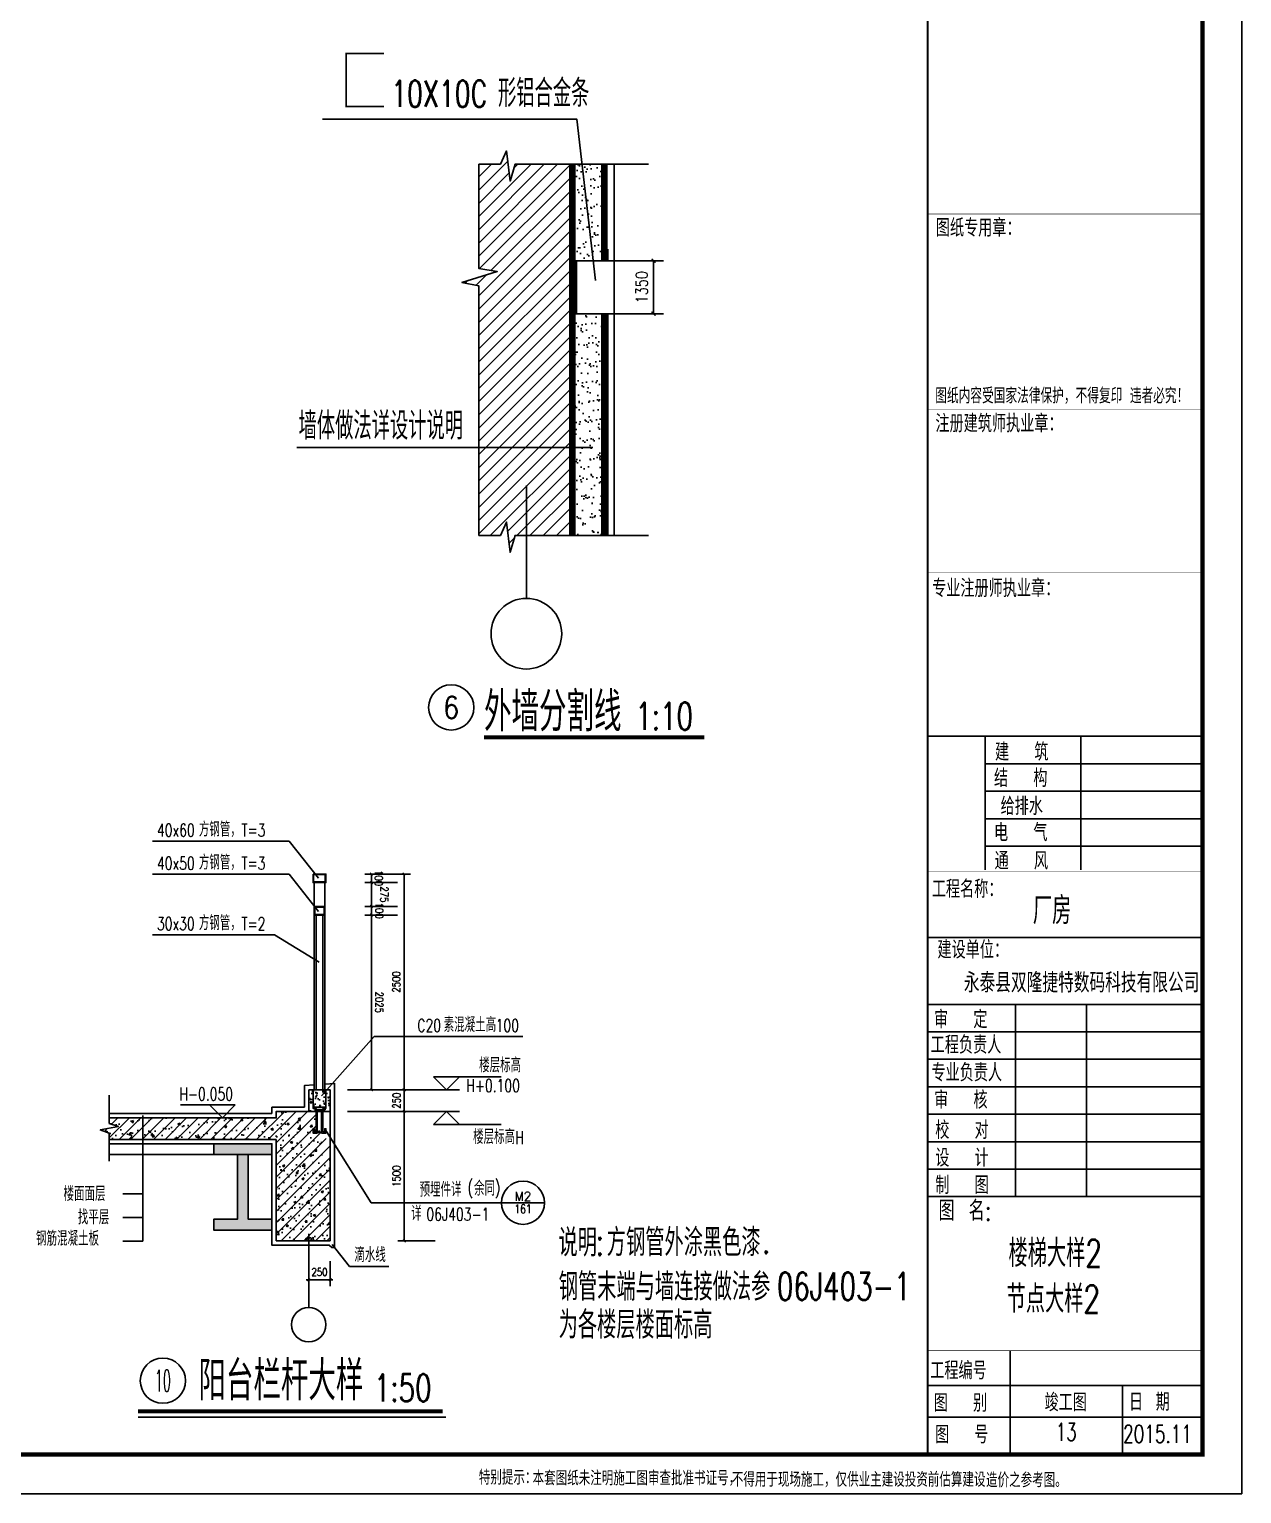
# Model space of a CAD drawing. Header units: millimetres. Extents: x 591771 to 1936534, y -622016 to 355666.
# Drawn here: x 744677 to 775561, y 99942 to 137261 of the extents above; entities that cross this region are included whole.
import ezdxf
from ezdxf.enums import TextEntityAlignment as Align

# ---------------------------------------------------------------- set-up
doc = ezdxf.new("R2010")
doc.units = ezdxf.units.MM
doc.header["$LTSCALE"] = 80
for name, color, linetype in [('\\M+5B4F3\\M+5D1F9\\M+5CCEE\\M+5B3E4', 9, 'Continuous'), ('\\M+5BDA8-\\M+5B3DF\\M+5B4E7', 3, 'Continuous'), ('\\M+5C0B8\\M+5B8CB', 6, 'Continuous'), ('\\M+5C1A2\\M+5C3E6\\M+5CFDF\\M+5CCF51', 7, 'Continuous'), ('\\M+5CDBC\\M+5BFF2', 252, 'Continuous'), ('AXIS', 3, 'Continuous'), ('AXIS_TEXT', 7, 'Continuous'), ('COLUMN', 2, 'Continuous'), ('DIM_ELEV', 3, 'Continuous'), ('DIM_LEAD', 3, 'Continuous'), ('DIM_SYMB', 3, 'Continuous'), ('HZ', 2, 'Continuous'), ('LABEL$', 3, 'Continuous'), ('PUB_TEXT', 7, 'Continuous'), ('WALL', 31, 'Continuous'), ('WINDOW_TEXT', 7, 'Continuous')]:
    doc.layers.add(name, color=color, linetype=linetype)
doc.styles.add('_HZTXT', font='txt.shx', dxfattribs={"width": 0.8, "bigfont": 'hztxt.shx'})
doc.styles.add('_TCH_DIM', font='SIMPLEX', dxfattribs={"bigfont": 'GBCBIG'})
doc.styles.add('COMPLEX', font='COMPLEX')
doc.styles.add('DIM_FONT', font='SIMPLEX.shx', dxfattribs={"width": 0.8})
doc.styles.add('HZ129', font='romans', dxfattribs={"width": 0.7, "height": 450, "bigfont": 'hz129.shx'})
doc.styles.add('TKZ', font='tssdeng.shx', dxfattribs={"width": 0.7, "bigfont": 'tssdchn.shx'})
doc.dimstyles.new('DIMN', dxfattribs={"dimtxt": 300, "dimasz": 100, "dimexe": 250, "dimexo": 300, "dimgap": 150, "dimtad": 1, "dimdec": 0, "dimzin": 0, "dimdsep": 46, "dimtxsty": 'DIM_FONT', "dimblk": 'ARCHTICK', "dimcen": 0.09, "dimclrt": 7, "dimazin": 2, "dimtfac": 1, "dimtdec": 0, "dimtix": 1, "dimtmove": 2, "dimatfit": 3, "dimldrblk": 'ARCHTICK', "dimfxl": 0, "dimtolj": 1, "dimtzin": 0, "dimarcsym": 0})
doc.dimstyles.new('DIMN30', dxfattribs={"dimscale": 0.3, "dimtxt": 300, "dimasz": 100, "dimexe": 250, "dimexo": 300, "dimgap": 150, "dimtad": 1, "dimdec": 0, "dimzin": 0, "dimdsep": 46, "dimtxsty": 'DIM_FONT', "dimblk": 'ARCHTICK', "dimcen": 0.09, "dimclrt": 7, "dimazin": 2, "dimtfac": 1, "dimtdec": 0, "dimtix": 1, "dimtmove": 2, "dimatfit": 3, "dimldrblk": 'ARCHTICK', "dimfxl": 0, "dimtolj": 1, "dimtzin": 0, "dimarcsym": 0})
pattern_1 = [(45, (-1463785.65, 1059351), (-66.2912607, 66.2912607), []), (50, (-1463785.65, 1059351), (268.972568, -23.53205), [28.125, -309.375]), (-5, (-1463785.65, 1059351), (-52.03175, 282.07205), [22.5, -247.5]), (100.4514, (-1463763.24, 1059349.04), (216.941018, 258.539828), [23.90257, -262.928292]), (46.1842, (-1463785.65, 1059426), (400.215393, -62.06963), [42.1875, -464.0625]), (96.6356, (-1463752.3, 1059420.83), (350.498515, 365.2942), [35.85386, -394.392375]), (-8.8158, (-1463785.65, 1059426), (350.49823, 365.294475), [33.75, -371.25]), (21, (-1463748.15, 1059407.25), (223.840145, -150.982084), [28.125, -309.375]), (-34, (-1463748.15, 1059407.25), (91.24325, 271.931267), [22.5, -247.5]), (71.4514, (-1463729.5, 1059394.67), (315.083486, 120.948936), [23.90257, -262.928292]), (37.5, (-1463785.65, 1059351), (4.5599457, 124.835195), [0, -244.5, 0, -251.25, 0, -248.4375]), (7.5, (-1463785.65, 1059351), (98.6510765, 147.904392), [0, -143.25, 0, -238.875, 0, -94.6875]), (-32.5, (-1463869.28, 1059351), (200.1834136, -8.458077), [0, -93.75, 0, -292.5, 0, -388.125]), (-42.5, (-1463906.78, 1059351), (218.694814, 37.539368), [0, -121.875, 0, -194.25, 0, -275.625])]

# ---------------------------------------------------------------- blocks, each defined once
blk = doc.blocks.new('A$C158D6705')
at = {"layer": '\\M+5CDBC\\M+5BFF2', "color": 2, "style": 'TKZ', "width": 0.8}
blk.add_text('图纸内容受国家法律保护，不得复印 违者必究！', height=392.04, dxfattribs=at).set_placement((-47, 56))
blk = doc.blocks.new('_ArchTick')
at = {"color": 0, "linetype": 'ByBlock', "const_width": 0.4}
blk.add_lwpolyline([(-0.5, -0.5), (0.5, 0.5)], dxfattribs=at)
blk = doc.blocks.new('*D817')
at = {"layer": '\\M+5BDA8-\\M+5B3DF\\M+5B4E7', "color": 0, "lineweight": -2, "transparency": 16777216}
for p, q in [((703981, 116099), (705230, 116099)), ((704980, 114749), (704980, 116099)), ((703981, 114749), (705230, 114749))]:
    blk.add_line(p, q, dxfattribs=at)
at = {"layer": 'Defpoints', "color": 0, "transparency": 16777216}
for p in [(703681, 116099), (704980, 116099), (703681, 114749)]:
    blk.add_point(p, dxfattribs=at)
at = {"layer": '\\M+5BDA8-\\M+5B3DF\\M+5B4E7', "color": 0, "lineweight": -2, "transparency": 16777216, "xscale": 100, "yscale": 100, "zscale": 100}
for p, rotation in [((704980, 116099), 90), ((704980, 114749), 270)]:
    blk.add_blockref('_ArchTick', p, dxfattribs=dict(at, rotation=rotation))
at = {"layer": '\\M+5BDA8-\\M+5B3DF\\M+5B4E7', "color": 7, "transparency": 16777216, "insert": (704680, 115424), "char_height": 300, "attachment_point": 5, "rotation": 90, "style": 'DIM_FONT'}
blk.add_mtext('\\A1;1350', dxfattribs=at)
blk = doc.blocks.new('A$C4C590835')
blk.add_hatch(color=256).paths.add_polyline_path([(160, 350), (270, 350), (270, 400), (0, 400), (0, 350), (110, 350), (110, 50), (0, 50), (0, 0), (270, 0), (270, 50), (160, 50)])
at = {"layer": 'COLUMN'}
blk.add_lwpolyline([(0, 350), (0, 400), (270, 400), (270, 350), (160, 350), (160, 50), (270, 50), (270, 0), (0, 0), (0, 50), (110, 50), (110, 350), (0, 350)], close=True, dxfattribs=at)
blk = doc.blocks.new('A$C3BB51D77')
blk.add_hatch(color=256).paths.add_polyline_path([(40, 108), (40, 0), (60, 0), (60, 20), (54, 20), (54, 6), (46, 6), (46, 114), (60, 114), (60, 120), (0, 120), (0, 114), (14, 114), (14, 6), (6, 6), (6, 20), (0, 20), (0, 0), (20, 0), (20, 108)])
blk.add_lwpolyline([(46, 114), (60, 114), (60, 120), (0, 120), (0, 114), (14, 114), (14, 6), (6, 6), (6, 20), (0, 20), (0, 0), (20, 0), (20, 108), (40, 108), (40, 0), (60, 0), (60, 20), (54, 20), (54, 6), (46, 6)], close=True)
blk = doc.blocks.new('_AXISO')
blk.add_circle((0, 0), 0.5)
at = {"layer": 'AXIS_TEXT', "style": 'COMPLEX'}
blk.add_attdef('A', text='', height=0.56, dxfattribs=at).set_placement((-0.25, -0.28), (0.25, -0.28), align=Align.FIT)
blk = doc.blocks.new('*D807')
at = {"layer": '\\M+5BDA8-\\M+5B3DF\\M+5B4E7', "color": 0, "lineweight": -2, "transparency": 16777216}
for p, q in [((731739, 82753), (731308, 82753)), ((731383, 81253), (731383, 82753)), ((731739, 81253), (731308, 81253))]:
    blk.add_line(p, q, dxfattribs=at)
at = {"layer": 'Defpoints', "color": 0, "transparency": 16777216}
for p in [(731383, 82753), (731829, 82753), (731829, 81253)]:
    blk.add_point(p, dxfattribs=at)
at = {"layer": '\\M+5BDA8-\\M+5B3DF\\M+5B4E7', "color": 0, "lineweight": -2, "transparency": 16777216, "xscale": 30, "yscale": 30, "zscale": 30}
for p, rotation in [((731383, 82753), 90), ((731383, 81253), 270)]:
    blk.add_blockref('_ArchTick', p, dxfattribs=dict(at, rotation=rotation))
at = {"layer": '\\M+5BDA8-\\M+5B3DF\\M+5B4E7', "color": 7, "transparency": 16777216, "insert": (731293, 82003), "char_height": 90, "attachment_point": 5, "rotation": 90, "style": 'DIM_FONT'}
blk.add_mtext('\\A1;1500', dxfattribs=at)
blk = doc.blocks.new('*D808')
at = {"layer": '\\M+5BDA8-\\M+5B3DF\\M+5B4E7', "color": 0, "lineweight": -2, "transparency": 16777216}
for p, q in [((730276, 81020), (730276, 80728)), ((730526, 81020), (730526, 80728)), ((730276, 80803), (730246, 80803)), ((730276, 80803), (730526, 80803)), ((730526, 80803), (730556, 80803))]:
    blk.add_line(p, q, dxfattribs=at)
at = {"layer": 'Defpoints', "color": 0, "transparency": 16777216}
for p in [(730276, 81110), (730526, 81110), (730526, 80803)]:
    blk.add_point(p, dxfattribs=at)
at = {"layer": '\\M+5BDA8-\\M+5B3DF\\M+5B4E7', "color": 0, "lineweight": -2, "transparency": 16777216, "xscale": 30, "yscale": 30, "zscale": 30}
blk.add_blockref('_ArchTick', (730276, 80803), dxfattribs=at)
at = {"layer": '\\M+5BDA8-\\M+5B3DF\\M+5B4E7', "color": 0, "lineweight": -2, "transparency": 16777216, "xscale": 30, "yscale": 30, "zscale": 30, "rotation": 180}
blk.add_blockref('_ArchTick', (730526, 80803), dxfattribs=at)
at = {"layer": '\\M+5BDA8-\\M+5B3DF\\M+5B4E7', "color": 7, "transparency": 16777216, "insert": (730401, 80893), "char_height": 90, "attachment_point": 5, "style": 'DIM_FONT'}
blk.add_mtext('\\A1;250', dxfattribs=at)
blk = doc.blocks.new('*D809')
at = {"layer": '\\M+5BDA8-\\M+5B3DF\\M+5B4E7', "color": 0, "lineweight": -2, "transparency": 16777216}
for p, q in [((731383, 83003), (731383, 83033)), ((731383, 82753), (731383, 83003)), ((731421, 83003), (731458, 83003)), ((731383, 82753), (731383, 82723)), ((731421, 82753), (731458, 82753))]:
    blk.add_line(p, q, dxfattribs=at)
at = {"layer": 'Defpoints', "color": 0, "transparency": 16777216}
for p in [(731331, 83003), (731383, 83003), (731331, 82753)]:
    blk.add_point(p, dxfattribs=at)
at = {"layer": '\\M+5BDA8-\\M+5B3DF\\M+5B4E7', "color": 0, "lineweight": -2, "transparency": 16777216, "xscale": 30, "yscale": 30, "zscale": 30}
for p, rotation in [((731383, 83003), 270), ((731383, 82753), 90)]:
    blk.add_blockref('_ArchTick', p, dxfattribs=dict(at, rotation=rotation))
at = {"layer": '\\M+5BDA8-\\M+5B3DF\\M+5B4E7', "color": 7, "transparency": 16777216, "insert": (731293, 82878), "char_height": 90, "attachment_point": 5, "rotation": 90, "style": 'DIM_FONT'}
blk.add_mtext('\\A1;250', dxfattribs=at)
blk = doc.blocks.new('*D810')
at = {"layer": '\\M+5BDA8-\\M+5B3DF\\M+5B4E7', "color": 0, "lineweight": -2, "transparency": 16777216}
for p, q in [((731281, 85503), (731455, 85503)), ((731380, 83003), (731380, 85503)), ((731281, 83003), (731455, 83003))]:
    blk.add_line(p, q, dxfattribs=at)
at = {"layer": 'Defpoints', "color": 0, "transparency": 16777216}
for p in [(731191, 85503), (731380, 85503), (731191, 83003)]:
    blk.add_point(p, dxfattribs=at)
at = {"layer": '\\M+5BDA8-\\M+5B3DF\\M+5B4E7', "color": 0, "lineweight": -2, "transparency": 16777216, "xscale": 30, "yscale": 30, "zscale": 30}
for p, rotation in [((731380, 85503), 90), ((731380, 83003), 270)]:
    blk.add_blockref('_ArchTick', p, dxfattribs=dict(at, rotation=rotation))
at = {"layer": '\\M+5BDA8-\\M+5B3DF\\M+5B4E7', "color": 7, "transparency": 16777216, "insert": (731290, 84253), "char_height": 90, "attachment_point": 5, "rotation": 90, "style": 'DIM_FONT'}
blk.add_mtext('\\A1;2500', dxfattribs=at)
blk = doc.blocks.new('*D811')
at = {"layer": '\\M+5BDA8-\\M+5B3DF\\M+5B4E7', "color": 0, "lineweight": -2, "transparency": 16777216}
for p, q in [((731304, 85028), (730928, 85028)), ((731003, 83003), (731003, 85028)), ((731304, 83003), (730928, 83003))]:
    blk.add_line(p, q, dxfattribs=at)
at = {"layer": 'Defpoints', "color": 0, "transparency": 16777216}
for p in [(731003, 85028), (731394, 85028), (731394, 83003)]:
    blk.add_point(p, dxfattribs=at)
at = {"layer": '\\M+5BDA8-\\M+5B3DF\\M+5B4E7', "color": 0, "lineweight": -2, "transparency": 16777216, "xscale": 30, "yscale": 30, "zscale": 30}
for p, rotation in [((731003, 85028), 90.0051402754253), ((731003, 83003), 270.0051402754253)]:
    blk.add_blockref('_ArchTick', p, dxfattribs=dict(at, rotation=rotation))
at = {"layer": '\\M+5BDA8-\\M+5B3DF\\M+5B4E7', "color": 7, "transparency": 16777216, "insert": (731093, 84016), "char_height": 90, "attachment_point": 5, "rotation": 270.0051, "style": 'DIM_FONT'}
blk.add_mtext('\\A1;2025', dxfattribs=at)
blk = doc.blocks.new('*D812')
at = {"layer": '\\M+5BDA8-\\M+5B3DF\\M+5B4E7', "color": 0, "lineweight": -2, "transparency": 16777216}
for p, q in [((731003, 85128), (731003, 85158)), ((731304, 85128), (730928, 85128)), ((731304, 85028), (730928, 85028)), ((731003, 85028), (731003, 85128)), ((731003, 85028), (731003, 84998))]:
    blk.add_line(p, q, dxfattribs=at)
at = {"layer": 'Defpoints', "color": 0, "transparency": 16777216}
for p in [(731003, 85128), (731394, 85128), (731394, 85028)]:
    blk.add_point(p, dxfattribs=at)
at = {"layer": '\\M+5BDA8-\\M+5B3DF\\M+5B4E7', "color": 0, "lineweight": -2, "transparency": 16777216, "xscale": 30, "yscale": 30, "zscale": 30}
for p, rotation in [((731003, 85128), 270.0051402754046), ((731003, 85028), 90.00514027540466)]:
    blk.add_blockref('_ArchTick', p, dxfattribs=dict(at, rotation=rotation))
at = {"layer": '\\M+5BDA8-\\M+5B3DF\\M+5B4E7', "color": 7, "transparency": 16777216, "insert": (731093, 85078), "char_height": 90, "attachment_point": 5, "rotation": 270.0051, "style": 'DIM_FONT'}
blk.add_mtext('\\A1;100', dxfattribs=at)
blk = doc.blocks.new('*D813')
at = {"layer": '\\M+5BDA8-\\M+5B3DF\\M+5B4E7', "color": 0, "lineweight": -2, "transparency": 16777216}
for p, q in [((731303, 85403), (730928, 85403)), ((731003, 85128), (731003, 85403)), ((731304, 85128), (730928, 85128))]:
    blk.add_line(p, q, dxfattribs=at)
at = {"layer": 'Defpoints', "color": 0, "transparency": 16777216}
for p in [(731003, 85403), (731393, 85403), (731394, 85128)]:
    blk.add_point(p, dxfattribs=at)
at = {"layer": '\\M+5BDA8-\\M+5B3DF\\M+5B4E7', "color": 0, "lineweight": -2, "transparency": 16777216, "xscale": 30, "yscale": 30, "zscale": 30}
for p, rotation in [((731003, 85403), 90.0051402754355), ((731003, 85128), 270.0051402754355)]:
    blk.add_blockref('_ArchTick', p, dxfattribs=dict(at, rotation=rotation))
at = {"layer": '\\M+5BDA8-\\M+5B3DF\\M+5B4E7', "color": 7, "transparency": 16777216, "insert": (731151, 85266), "char_height": 90, "attachment_point": 5, "rotation": 270.0051, "style": 'DIM_FONT'}
blk.add_mtext('\\A1;275', dxfattribs=at)
blk = doc.blocks.new('*D814')
at = {"layer": '\\M+5BDA8-\\M+5B3DF\\M+5B4E7', "color": 0, "lineweight": -2, "transparency": 16777216}
for p, q in [((731303, 85503), (730928, 85503)), ((731003, 85403), (731003, 85503)), ((731303, 85403), (730928, 85403))]:
    blk.add_line(p, q, dxfattribs=at)
at = {"layer": 'Defpoints', "color": 0, "transparency": 16777216}
for p in [(731003, 85503), (731393, 85503), (731393, 85403)]:
    blk.add_point(p, dxfattribs=at)
at = {"layer": '\\M+5BDA8-\\M+5B3DF\\M+5B4E7', "color": 0, "lineweight": -2, "transparency": 16777216, "xscale": 30, "yscale": 30, "zscale": 30}
for p, rotation in [((731003, 85503), 90.00514027539391), ((731003, 85403), 270.005140275394)]:
    blk.add_blockref('_ArchTick', p, dxfattribs=dict(at, rotation=rotation))
at = {"layer": '\\M+5BDA8-\\M+5B3DF\\M+5B4E7', "color": 7, "transparency": 16777216, "insert": (731088, 85456), "char_height": 90, "attachment_point": 5, "rotation": 270.0051, "style": 'DIM_FONT'}
blk.add_mtext('\\A1;100', dxfattribs=at)
blk = doc.blocks.new('hs')
h = blk.add_hatch()
h.set_pattern_fill('ANSI31', color=256, scale=150, style=0)
h.set_pattern_definition([(45, (231935.71, 359271.37), (-168.3798, 168.3798), [])])
h.paths.add_polyline_path([(700525.9, 109099.1), (701080.3, 109099.1), (701238, 109440.6), (701324.5, 108670.2), (701453.7, 109099.1), (702912, 109099.1), (702912, 118556), (701453.7, 118556), (701324.5, 118127.1), (701238, 118897.4), (701080.3, 118556), (700525.9, 118556), (700525.9, 115901.8), (700999.7, 115822.9), (700097.4, 115546.1), (700525.9, 115460.5)])
h = blk.add_hatch()
h.set_pattern_fill('AR-SAND', color=256, scale=150, style=0)
h.set_pattern_definition([(37.5, (231935.7, 359271.37), (-12.00023, 367.05993), [0, -289.56, 0, -323.85, 0, -309.5625]), (7.5, (231935.7, 359271.37), (337.14246, 537.61883), [0, -156.21, 0, -260.985, 0, -100.0125]), (-32.5, (231701.4, 359271.37), (593.24428, 1.07789), [0, -95.25, 0, -342.9, 0, -447.675]), (-42.5, (231701.4, 359271.37), (572.66734, 167.197), [0, -47.625, 0, -224.79, 0, -257.175])])
h.paths.add_polyline_path([(702912, 110847.5), (702912, 109099.1), (703727.6, 109099.1), (703727.6, 114748.7), (703017.3, 114748.7), (702912, 114748.7)])
h.paths.add_polyline_path([(702912, 116098.7), (703727.6, 116098.7), (703727.6, 117307), (702912, 117307)])
h.paths.add_polyline_path([(703727.6, 118556), (702912, 118556), (702912, 117307), (703727.6, 117307)])
for p, q in [((702912, 109099.1), (702912, 118556)), ((703980.8, 109099.1), (703980.8, 118556)), ((702912, 116098.7), (703812, 116098.7)), ((703812, 116395.9), (703812, 116098.7)), ((702912, 114748.7), (703812, 114748.7)), ((703812, 114748.7), (703812, 109099.1))]:
    blk.add_line(p, q)
for points, const_width in [([(698114.2, 121380.5), (697150.7, 121380.5), (697150.7, 120030.5), (698114.2, 120030.5)], 45), ([(702912, 110847.5), (702912, 118556)], 168.8), ([(703727.6, 116098.7), (703727.6, 118556)], 168.8), ([(702912, 109099.1), (702912, 116395.9)], 168.8), ([(703980.8, 116098.7), (703017.3, 116098.7), (703017.3, 114748.7), (703980.8, 114748.7)], 45), ([(703727.6, 114748.7), (703727.6, 109099.1)], 168.8)]:
    blk.add_lwpolyline(points, dxfattribs=dict(const_width=const_width))
for points in [[(700525.9, 118556), (701080.3, 118556), (701238, 118897.4), (701324.5, 118127.1), (701453.7, 118556), (704854.8, 118556)], [(700525.9, 109099.1), (700525.9, 115460.5), (700097.4, 115546.1), (700999.7, 115822.9), (700525.9, 115901.8), (700525.9, 118556)], [(700525.9, 109099.1), (701080.3, 109099.1), (701238, 109440.6), (701324.5, 108670.2), (701453.7, 109099.1), (704854.8, 109099.1)]]:
    blk.add_lwpolyline(points)
at = {"layer": 'LABEL$'}
for p, q in [((703434.1, 111340.4), (695894.2, 111340.4)), ((701740.4, 110369), (701740.4, 107493.7))]:
    blk.add_line(p, q, dxfattribs=at)
blk.add_lwpolyline([(696545.1, 119703.7), (703029.2, 119703.7), (703503.1, 115594)], dxfattribs=at)
blk.add_circle((701740.4, 106593.7), 900, dxfattribs=at)
at = {"style": 'HZ129', "width": 0.7}
for s, height, p in [('10X10C', 675, (698295.7, 120018)), ('形铝合金条', 700, (701018.2, 120018)), ('墙体做法详设计说明', 700, (695938.2, 111542.1))]:
    blk.add_text(s, height=height, dxfattribs=at).set_placement(p)
at = {"layer": '\\M+5BDA8-\\M+5B3DF\\M+5B4E7'}
dim = blk.add_aligned_dim(p1=(703680.8, 114748.7), p2=(703680.8, 116098.7), distance=-1299.4, dimstyle='DIMN', dxfattribs=at)
dim.commit()
dim.dimension.update_dxf_attribs({"geometry": '*D817', "text_midpoint": (704680.2, 115423.7)})
blk = doc.blocks.new('yt')
at = {"layer": '\\M+5B4F3\\M+5D1F9\\M+5CCEE\\M+5B3E4', "ltscale": 0.4}
h = blk.add_hatch(dxfattribs=at)
h.set_pattern_fill('\\M+5BBEC\\M+5C4FD\\M+5CDC1', color=256, scale=20, style=0)
h.set_pattern_definition([(50, (-1463785.65, 1059351), (143.4520365, -12.550427), [15, -165]), (-5, (-1463785.65, 1059351), (-27.750267, 150.438427), [12, -132]), (100.4514, (-1463773.7, 1059349.96), (115.701876, 137.8879084), [12.748038, -140.228422]), (46.1842, (-1463785.65, 1059391), (213.44821, -33.103803), [22.5, -247.5]), (96.6356, (-1463767.86, 1059388.24), (186.932541, 194.823574), [19.122058, -210.3426]), (-8.8158, (-1463785.65, 1059391), (186.93239, 194.82372), [18, -198]), (21, (-1463765.65, 1059381), (119.3814104, -80.523778), [15, -165]), (-34, (-1463765.65, 1059381), (48.663066, 145.030009), [12, -132]), (71.4514, (-1463755.7, 1059374.29), (168.044526, 64.506099), [12.748038, -140.228422]), (37.5, (-1463785.65, 1059351), (2.4319711, 66.5787708), [0, -130.4, 0, -134, 0, -132.5]), (7.5, (-1463785.65, 1059351), (52.6139075, 78.8823424), [0, -76.4, 0, -127.4, 0, -50.5]), (-32.5, (-1463830.25, 1059351), (106.7644872, -4.5109743), [0, -50, 0, -156, 0, -207]), (-42.5, (-1463850.25, 1059351), (116.637234, 20.0209965), [0, -65, 0, -103.6, 0, -147])])
h.paths.add_polyline_path([(730276.1, 82753), (730361.1, 82753), (730361.1, 82788), (730326.1, 82788), (730326.1, 82803), (730326.1, 83003), (730276.1, 83003)])
h.paths.add_polyline_path([(730476.1, 83003), (730326.1, 83003), (730326.1, 82803), (730476.1, 82803)])
h.paths.add_polyline_path([(730526.1, 83003), (730476.1, 83003), (730476.1, 82803), (730476.1, 82788), (730441.1, 82788), (730441.1, 82786.2), (730467, 82753), (730526.1, 82753)])
h.paths.add_polyline_path([(730426.1, 82753), (730426.1, 82773), (730376.1, 82773), (730376.1, 82753)])
at = {"layer": '\\M+5B4F3\\M+5D1F9\\M+5CCEE\\M+5B3E4'}
h = blk.add_hatch(dxfattribs=at)
h.set_pattern_fill('\\M+5B8D6\\M+5BDEE\\M+5BBEC\\M+5C4FD\\M+5CDC1', color=256, scale=37.5, style=0)
h.set_pattern_definition(pattern_1)
h.paths.add_polyline_path([(728356.1, 82678), (727967.6, 82678), (727967.6, 82614.8), (728072.6, 82576.6), (727862.6, 82539.6), (727967.6, 82502.3), (727967.6, 82428), (728356.1, 82428)])
h = blk.add_hatch(dxfattribs=at)
h.set_pattern_fill('\\M+5B8D6\\M+5BDEE\\M+5BBEC\\M+5C4FD\\M+5CDC1', color=256, scale=37.5, style=0)
h.set_pattern_definition(pattern_1)
h.paths.add_polyline_path([(730326.1, 82503), (730326.1, 82553), (730341.1, 82553), (730341.1, 82518), (730361.1, 82518), (730361.1, 82753), (729901.1, 82753), (729901.1, 82678), (728356.1, 82678), (728356.1, 82428), (729901.1, 82428), (729901.1, 81253), (730526.1, 81253), (730526.1, 82368.1), (730439.2, 82503), (730426.1, 82503), (730426.1, 82523.2), (730376.1, 82600.8), (730376.1, 82503)])
for p, q in [((729851.1, 82803), (729851.1, 82728)), ((729851.1, 82728), (727967.6, 82728))]:
    blk.add_line(p, q)
for points in [[(729851.1, 82803), (730226.1, 82803), (730226.1, 82803), (730226.1, 83053), (730338.6, 83061)], [(730463.6, 83069.9), (730576.1, 83077.9), (730576.1, 81203)], [(730513.6, 81203), (729851.1, 81203), (729851.1, 82378), (727967.6, 82378)], [(730576.1, 81203), (730576.1, 81178), (730544.9, 81178), (730513.6, 81203)]]:
    blk.add_lwpolyline(points)
at = {"layer": '\\M+5C0B8\\M+5B8CB'}
for p, q in [((730338.6, 85403), (730338.6, 83003)), ((730463.6, 85403), (730463.6, 83003)), ((730363.6, 85028), (730363.6, 83003)), ((730438.6, 85028), (730438.6, 83003)), ((730326.1, 83003), (730326.1, 82803)), ((730476.1, 83003), (730476.1, 82803))]:
    blk.add_line(p, q, dxfattribs=at)
for points in [[(730326.1, 85503), (730326.1, 85403), (730476.1, 85403), (730476.1, 85503), (730326.1, 85503)], [(730338.6, 85128), (730338.6, 85028), (730463.6, 85028), (730463.6, 85128), (730338.6, 85128)]]:
    blk.add_lwpolyline(points, dxfattribs=at)
for points in [[(730333.6, 85495.5), (730333.6, 85410.5), (730468.6, 85410.5), (730468.6, 85495.5)], [(730346.1, 85120.5), (730346.1, 85035.5), (730456.1, 85035.5), (730456.1, 85120.5)]]:
    blk.add_lwpolyline(points, close=True, dxfattribs=at)
at = {"layer": 'AXIS'}
blk.add_line((730276.1, 81336.1), (730276.1, 80482.9), dxfattribs=at)
at = {"layer": 'DIM_ELEV'}
for p, q in [((731872.1, 83003), (731722.1, 83153)), ((731722.1, 83153), (732504.6, 83153)), ((731872.1, 83003), (732022.1, 83153)), ((730726.1, 83003), (732022.1, 83003)), ((729426.6, 82828), (728793.6, 82828)), ((729276.6, 82678), (729126.6, 82828)), ((729276.6, 82678), (729426.6, 82828)), ((729544.7, 82678), (729126.6, 82678)), ((730726.1, 82753), (732022.1, 82753)), ((731872.1, 82753), (731722.1, 82603)), ((731872.1, 82753), (732022.1, 82603)), ((731722.1, 82603), (732504.6, 82603))]:
    blk.add_line(p, q, dxfattribs=at)
at = {"layer": 'DIM_LEAD'}
for p, q in [((730425.3, 82932.5), (731035.4, 83621.4)), ((731035.4, 83621.4), (732756, 83621.4))]:
    blk.add_line(p, q, dxfattribs=at)
at = {"layer": 'DIM_SYMB'}
for p, q in [((730050.7, 85884.3), (728466.9, 85884.3)), ((730388.4, 85453.1), (730050.7, 85884.3)), ((730050.7, 85501.2), (728466.9, 85501.2)), ((730388.4, 85070), (730050.7, 85501.2)), ((729880.1, 84800.1), (728466.7, 84800.1)), ((730397.1, 84480.5), (729880.1, 84800.1)), ((728356.1, 82707.3), (728356.1, 81799)), ((730461.1, 82553), (730998.6, 81694.9)), ((728356.1, 81799), (728124.2, 81799)), ((728356.1, 81799), (728356.1, 81249.5)), ((730998.6, 81694.9), (732507.7, 81694.9)), ((733007.7, 81694.9), (732507.7, 81694.9)), ((728356.1, 81524.2), (728124.2, 81524.2)), ((728356.1, 81249.5), (728124.2, 81249.5)), ((730546.7, 81210.5), (730749.4, 80954.9)), ((730749.4, 80954.9), (731205, 80954.9))]:
    blk.add_line(p, q, dxfattribs=at)
blk.add_lwpolyline([(727967.6, 82940.1), (727967.6, 82614.8), (728072.6, 82576.6), (727862.6, 82539.6), (727967.6, 82502.3), (727967.6, 82177)], dxfattribs=at)
for centre, radius in [((730461.1, 82553), 0), ((732757.7, 81694.9), 250)]:
    blk.add_circle(centre, radius, dxfattribs=at)
at = {"layer": 'WALL'}
for p, q in [((730276.1, 83003), (730526.1, 83003)), ((730276.1, 83003), (730276.1, 82753)), ((730526.1, 82753), (730526.1, 83003)), ((730276.1, 82803), (730276.1, 82803)), ((729901.1, 82428), (727967.6, 82428)), ((729901.1, 81253), (729901.1, 82428)), ((730526.1, 81253), (729901.1, 81253))]:
    blk.add_line(p, q, dxfattribs=at)
blk.add_lwpolyline([(730526.1, 81253), (730526.1, 82753), (729901.1, 82753), (729901.1, 82678), (727967.6, 82678)], dxfattribs=at)
at = {"layer": 'WINDOW_TEXT'}
blk.add_line((729851.1, 82253), (727967.6, 82253), dxfattribs=at)
at = {"layer": '\\M+5C0B8\\M+5B8CB', "xscale": 2.5, "yscale": 2.5, "zscale": 2.5}
blk.add_blockref('A$C3BB51D77', (730326.1, 82503), dxfattribs=at)
at = {"layer": 'AXIS', "xscale": 400, "yscale": 400, "zscale": 400}
blk.add_blockref('_AXISO', (730276.1, 80282.9), dxfattribs=at)
at = {"layer": 'COLUMN', "xscale": -2.5, "yscale": 2.5, "zscale": 2.5, "rotation": 2.001031340626014e-08}
blk.add_blockref('A$C4C590835', (729851.1, 81378), dxfattribs=at)
at = {"layer": 'PUB_TEXT', "style": '_TCH_DIM', "width": 0.705882}
for s, height, p in [('40x60', 148.75, (728519.4, 85936.8)), ('T=3', 148.75, (729495.9, 85936.8)), ('40x50', 148.75, (728519.4, 85553.7)), ('T=3', 148.75, (729495.9, 85553.7)), ('30x30', 148.75, (728519.2, 84852.6)), ('T=2', 148.75, (729495.7, 84852.6)), ('C20', 148.75, (731534.2, 83673.9)), ('100', 148.75, (732441.1, 83673.9)), ('H+0.100', 148.75, (732101, 82978)), ('H-0.050', 148.75, (728778.6, 82880.5)), ('H', 148.8, (732668.3, 82375.5)), ('(', 148.8, (732115.4, 81797)), (')', 148.8, (732431.1, 81797)), ('06J403-1', 148.75, (731639.1, 81487.9))]:
    blk.add_text(s, height=height, dxfattribs=at).set_placement(p)
at = {"layer": 'PUB_TEXT', "style": '_TCH_DIM'}
for s, height, p in [('方钢管，', 168.79, (729004.4, 85936.8)), ('方钢管，', 168.79, (729004.4, 85553.7)), ('方钢管，', 168.79, (729004.2, 84852.6)), ('素混凝土高', 168.79, (731839.2, 83673.9)), ('楼层标高', 168.79, (732249.6, 83205.5)), ('楼层标高', 168.79, (732179.6, 82375.5)), ('预埋件详', 168.79, (731559.6, 81764.1)), ('余同', 168.79, (732190.7, 81777.4)), ('楼面面层', 168.79, (727437.3, 81715.2)), ('找平层', 168.79, (727602.8, 81444.1)), ('详', 168.8, (731462.3, 81487.9)), ('钢筋混凝土板', 168.79, (727119.4, 81197.1)), ('滴水线', 168.79, (730804.4, 81007.4))]:
    blk.add_text(s, height=height, dxfattribs=at).set_placement(p)
for s, height, width, p, p2 in [('M2', 105.32, 0.926829, (732662.4, 81715.9), (732853, 81715.9)), ('161', 101.99, 0.803922, (732658.1, 81572.5), (732857.3, 81572.5))]:
    blk.add_text(s, height=height, dxfattribs=dict(at, width=width)).set_placement(p, p2, align=Align.FIT)
at = {"layer": '\\M+5BDA8-\\M+5B3DF\\M+5B4E7'}
for base, p1, p2, picture, middle in [((731002.7, 85503), (731393.5, 85403.1), (731393.5, 85503), '*D814', (731087.9, 85456.4)), ((731002.7, 85403), (731393.5, 85128.1), (731393.5, 85403.1), '*D813', (731151, 85265.6))]:
    dim = blk.add_linear_dim(base=base, p1=p1, p2=p2, angle=90.00514, dimstyle='DIMN30', dxfattribs=at)
    dim.commit()
    dim.dimension.update_dxf_attribs({"geometry": picture, "text_midpoint": middle, "dimtype": 161})
for p1, p2, distance, picture, middle in [((731190.6, 83003), (731190.6, 85503), -189.5, '*D810', (731290.1, 84253)), ((731393.5, 85028), (731393.5, 85128.1), 390.8, '*D812', (731092.8, 85078)), ((731393.7, 83003), (731393.5, 85028), 390.8, '*D811', (731092.8, 84015.5)), ((731331.5, 82753), (731331.5, 83003), -51.8, '*D809', (731293.2, 82878)), ((731829, 81253), (731829, 82753), 445.7, '*D807', (731293.2, 82003)), ((730276.1, 81110), (730526.1, 81110), -307.3, '*D808', (730401.1, 80892.7))]:
    dim = blk.add_aligned_dim(p1=p1, p2=p2, distance=distance, dimstyle='DIMN30', dxfattribs=at)
    dim.commit()
    dim.dimension.update_dxf_attribs({"geometry": picture, "text_midpoint": middle})

msp = doc.modelspace()

# ---------------------------------------------------------------- linework, layer by layer
at = {"layer": '\\M+5CDBC\\M+5BFF2', "color": 2}
for p, q in [((767561.1, 119243.3), (774561.3, 119243.3)), ((769023.5, 119243.3), (769023.5, 115838.8)), ((769023.5, 119243.3), (774561.3, 119243.3)), ((771465.2, 119243.3), (771465.2, 115838.8)), ((769023.5, 118543.3), (774561.3, 118543.3)), ((769023.5, 117843.3), (774561.3, 117843.3)), ((769023.5, 117143.3), (774561.3, 117143.3)), ((769023.5, 116443.3), (774561.3, 116443.3)), ((767561.1, 114116.9), (774561.3, 114116.9)), ((767561.1, 112412.2), (774561.3, 112412.2)), ((769802.9, 112412.2), (769802.9, 107512.2)), ((769802.9, 112412.2), (769802.9, 107512.2)), ((771610.5, 112412.2), (771610.5, 107512.2)), ((771610.5, 112412.2), (771610.5, 107512.2)), ((767561.1, 111712.2), (774561.3, 111712.2)), ((767561.1, 111012.2), (774561.3, 111012.2)), ((767561.1, 110312.2), (774561.3, 110312.2)), ((767561.1, 109612.2), (774561.3, 109612.2)), ((767561.1, 108912.2), (774561.3, 108912.2)), ((767561.1, 108212.2), (774561.3, 108212.2)), ((767561.1, 107512.2), (774561.3, 107512.2)), ((769664.4, 103588.3), (769664.4, 100941.7)), ((767561.1, 102700.4), (774561.3, 102700.4)), ((772521.3, 102700.4), (772521.3, 100941.7)), ((767561.1, 101896.2), (774561.3, 101896.2))]:
    msp.add_line(p, q, dxfattribs=at)
msp.add_lwpolyline([(691461.3, 99941.7), (775561.3, 99941.7), (775561.3, 159341.7), (691461.3, 159341.7)], close=True, dxfattribs=at)
at = {"layer": '\\M+5CDBC\\M+5BFF2', "color": 2, "const_width": 112.5}
msp.add_lwpolyline([(692461.4, 100941.7), (774561.3, 100941.7), (774561.3, 158341.7), (692461.4, 158341.7)], close=True, dxfattribs=at)
at = {"layer": '\\M+5CDBC\\M+5BFF2', "color": 2}
for points, const_width in [([(767561.1, 100941.7), (767561.1, 158341.7)], 56.2), ([(767561.1, 132551.1), (774561.3, 132551.1)], 20), ([(767561.1, 127560.7), (774561.3, 127560.7)], 11.2), ([(767561.1, 123417.5), (774561.3, 123417.5)], 11.2), ([(767561.1, 115804.4), (774561.3, 115804.4)], 11.2), ([(767561.1, 112412.2), (774561.3, 112412.2)], 11.2), ([(767561.1, 107512.2), (774561.3, 107512.2)], 15), ([(767561.1, 103588.3), (774561.3, 103588.3)], 15), ([(767561.1, 103588.3), (774561.3, 103588.3)], 15)]:
    msp.add_lwpolyline(points, dxfattribs=dict(at, const_width=const_width))
at = {"layer": 'AXIS'}
msp.add_line((747450.1, 101889.4), (755287.9, 101889.4), dxfattribs=at)
at = {"layer": 'AXIS', "const_width": 100}
msp.add_lwpolyline([(747443, 102039.4), (755210, 102039.4)], dxfattribs=at)
at = {"layer": 'DIM_SYMB', "const_width": 105}
msp.add_lwpolyline([(756262.2, 119219.4), (761875.8, 119219.4)], dxfattribs=at)
at = {"layer": 'DIM_SYMB'}
for centre in [(755424.3, 119978.5), (748080.1, 102821.6)]:
    msp.add_circle(centre, 576, dxfattribs=at)

# ---------------------------------------------------------------- block references
at = {"layer": '\\M+5C1A2\\M+5C3E6\\M+5CFDF\\M+5CCF51'}
msp.add_blockref('hs', (55599, 15263.7), dxfattribs=at)
at = {"layer": '\\M+5C1A2\\M+5C3E6\\M+5CFDF\\M+5CCF51', "xscale": 2.2, "yscale": 2.2, "zscale": 2.2}
msp.add_blockref('yt', (-854813.1, -72372.7), dxfattribs=at)
at = {"layer": 'AXIS', "color": 252}
msp.add_blockref('A$C158D6705', (767801.3, 127669.9), dxfattribs=at)

# ---------------------------------------------------------------- texts
at = {"color": 4, "style": '_HZTXT', "width": 0.7}
for s, height, p in [('厂房', 700, (770241.7, 114454)), ('13', 450, (770820, 101289.5)), ('2015.11', 450, (772540.3, 101239.6))]:
    msp.add_text(s, height=height, dxfattribs=at).set_placement(p)
at = {"layer": '\\M+5CDBC\\M+5BFF2', "color": 2, "style": '_HZTXT', "width": 0.8}
for s, height, p in [('图纸专用章：', 450, (767769, 131976.2)), ('注册建筑师执业章：', 450, (767758.6, 126990.4)), ('专业注册师执业章：', 450, (767675.2, 122791.5)), ('建  筑', 450, (769276.7, 118620)), ('结  构', 450, (769251.5, 117952.5)), ('给排水', 450, (769419.2, 117237.3)), ('电  气', 450, (769251.5, 116567.5)), ('通  风', 450, (769265.8, 115845)), ('工程名称：', 450, (767666.8, 115126.4)), ('建设单位：', 450, (767810.8, 113579.1)), ('审  定 ', 450, (767723.3, 111803.4)), ('工程负责人', 450, (767638.7, 111154.7)), ('专业负责人', 450, (767657.6, 110449.3)), ('审  核', 450, (767726.4, 109749.9)), ('校  对 ', 450, (767755.6, 108983.2)), ('设  计 ', 450, (767755.6, 108276.3)), ('制  图 ', 450, (767755.6, 107578.8)), ('图 名:', 506.25, (767841.3, 106901.7)), ('工程编号', 450, (767627.5, 102855.3)), ('图  别', 450, (767714.7, 102030.1)), ('竣工图', 450, (770538.1, 102042.7)), ('日 期', 450, (772689.2, 102055.1)), ('图  号', 450, (767748.2, 101223.8))]:
    msp.add_text(s, height=height, dxfattribs=at).set_placement(p)
at = {"layer": 'AXIS_TEXT', "style": '_HZTXT'}
for s, height, width, p, p2 in [('6', 557.9, 1.181538, (755220.2, 119699.6), (755628.3, 119699.6)), ('10', 557.89, 0.512, (747876, 102542.6), (748284.1, 102542.6))]:
    msp.add_text(s, height=height, dxfattribs=dict(at, width=width)).set_placement(p, p2, align=Align.FIT)
at = {"layer": 'HZ', "color": 1, "style": '_HZTXT', "width": 0.8}
for s, p in [('特别提示：', (756128.1, 100172.5)), ('本套图纸未注明施工图审查批准书证号，', (757497.7, 100154.4)), ('不得用于现场施工，仅供业主建设投资前估算建设', (762571.9, 100117.6)), ('造价之参考图。', (769048.6, 100104.8))]:
    msp.add_text(s, height=367.2, rotation=0.0025, dxfattribs=at).set_placement(p)
at = {"layer": 'PUB_TEXT', "lineweight": 25, "style": '_HZTXT', "width": 0.7}
for s, height, p in [('外墙分割线', 1000, (756262.2, 119370.4)), ('1:10', 700, (760114.3, 119405.1)), ('说明', 700, (758156.4, 105988.6)), ('方钢管外涂黑色漆', 700, (759387.6, 105994.7)), (':', 700, (759109.5, 106012.4)), ('楼梯大样2', 700, (769619.8, 105721.1)), ('.', 700, (763344.4, 106062)), ('钢管末端与墙连接做法参', 700, (758164.5, 104864.1)), ('06J403-1', 700, (763722.6, 104875.1)), ('节点大样2', 700, (769571.8, 104554.9)), ('为各楼层楼面标高', 700, (758160.4, 103894.4)), ('阳台栏杆大样', 1000, (748986.8, 102321.4)), ('1:50', 700, (753454.5, 102288.3))]:
    msp.add_text(s, height=height, dxfattribs=at).set_placement(p)
at = {"layer": 'PUB_TEXT', "style": '_HZTXT', "width": 0.8}
msp.add_text('永泰县双隆捷特数码科技有限公司', height=500, dxfattribs=at).set_placement((768483.8, 112713.9))

doc.saveas('drawing.dxf')
